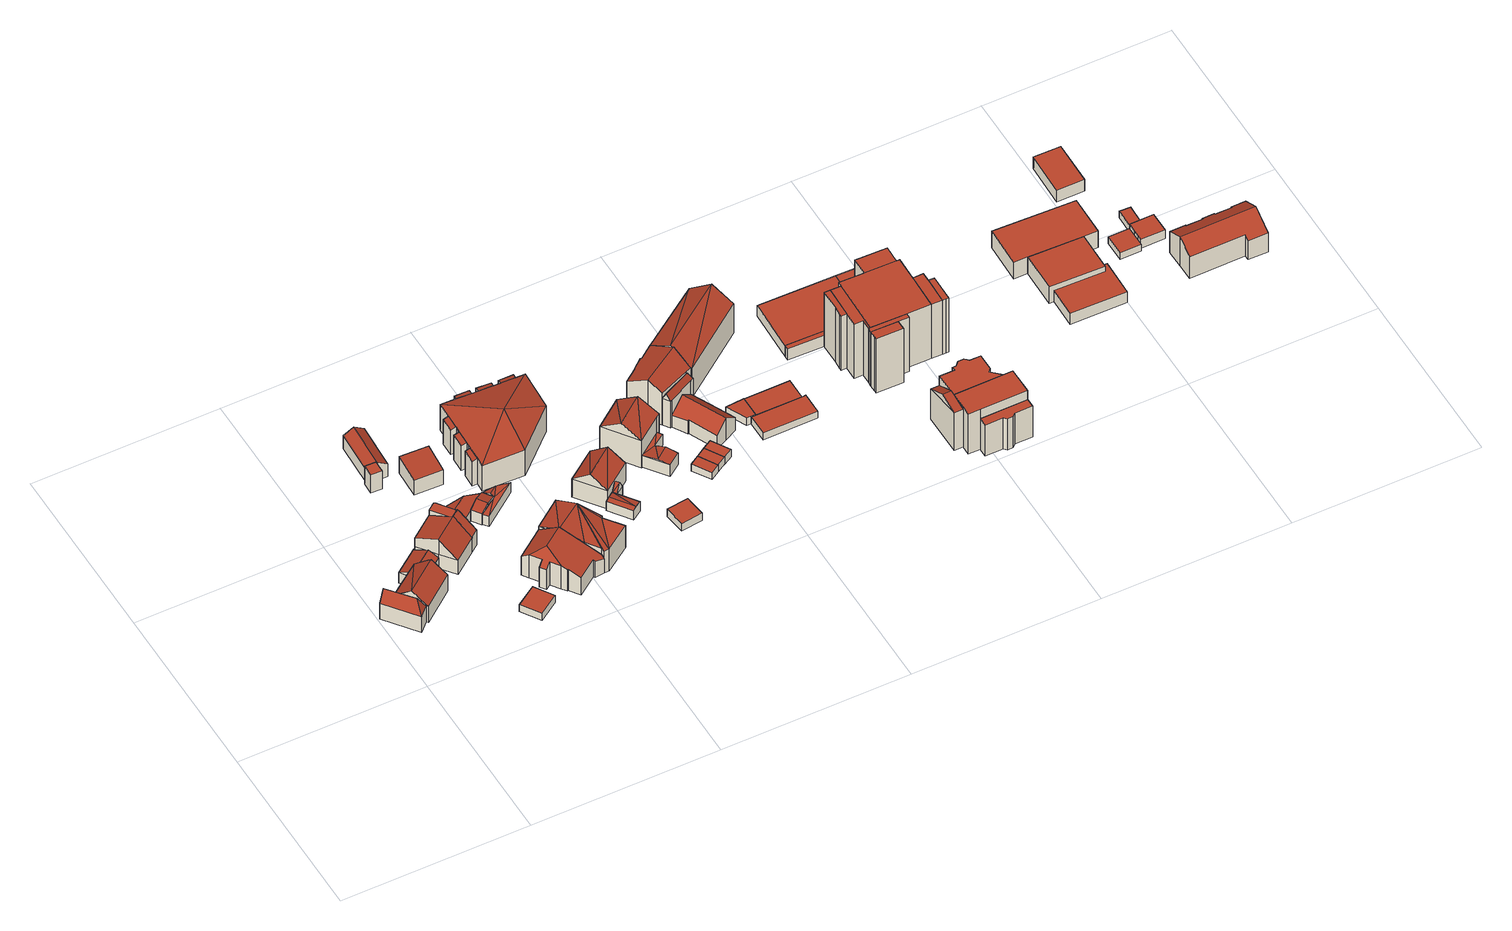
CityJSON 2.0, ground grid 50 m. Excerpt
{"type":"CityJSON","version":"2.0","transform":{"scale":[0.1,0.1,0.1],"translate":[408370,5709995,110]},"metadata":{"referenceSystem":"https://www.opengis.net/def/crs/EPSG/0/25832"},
"CityObjects":{
"building1":{"type":"Building","attributes":{"Gemeindeschluessel":"05978036","Geometrietyp2DReferenz":"3000","function":"31001_2000","roofType":"5000","measuredHeight":8.96},"geometry":[{"type":"MultiSurface","lod":"2","boundaries":[[[0,1,2,3]],[[1,4,5,2]],[[4,6,7,5]],[[6,8,9,7]],[[8,10,11,9]],[[10,12,13,11]],[[12,0,3,13]],[[10,8,14]],[[8,6,4,1,0,14]],[[0,12,10,14]],[[3,2,5,7,9,11,13]]],"semantics":{"surfaces":[{"type":"WallSurface"},{"type":"RoofSurface"},{"type":"GroundSurface"}],"values":[0,0,0,0,0,0,0,1,1,1,2]}}]},
"building2":{"type":"Building","attributes":{"Gemeindeschluessel":"05978036","Geometrietyp2DReferenz":"3000","function":"31001_1000","roofType":"5000","measuredHeight":8.87},"geometry":[{"type":"MultiSurface","lod":"2","boundaries":[[[15,16,17,18]],[[16,19,20,17]],[[19,21,22,20]],[[21,23,24,22]],[[23,25,9,24]],[[25,26,7,9]],[[26,27,5,7]],[[27,15,18,5]],[[21,28,29,30,23]],[[29,28,31,16]],[[29,16,15,27]],[[27,26,29]],[[19,31,28,21]],[[16,31,19]],[[25,30,29,26]],[[23,30,25]],[[18,17,20,22,24,9,7,5]]],"semantics":{"surfaces":[{"type":"WallSurface"},{"type":"RoofSurface"},{"type":"GroundSurface"}],"values":[0,0,0,0,0,0,0,0,1,1,1,1,0,0,0,0,2]}}]},
"building3":{"type":"Building","attributes":{"Gemeindeschluessel":"05978036","Geometrietyp2DReferenz":"3000","function":"31001_1000"},"children":["building3-1","building3-2","building3-3","building3-4"]},
"building3-1":{"type":"BuildingPart","attributes":{"roofType":"9999","measuredHeight":9.37},"parents":["building3"],"geometry":[{"type":"MultiSurface","lod":"2","boundaries":[[[32,33,34,35,36,37,38]],[[38,37,39,40]],[[37,36,41,39]],[[42,33,32]],[[32,38,40,43,44,42]],[[45,46,35,34,47]],[[46,41,36,35]],[[43,45,47,44]],[[44,47,34,33,42]],[[40,39,41,46,45,43]]],"semantics":{"surfaces":[{"type":"RoofSurface"},{"type":"WallSurface"},{"type":"GroundSurface"}],"values":[0,1,1,1,1,1,1,1,1,2]}}]},
"building3-2":{"type":"BuildingPart","attributes":{"roofType":"5000","measuredHeight":5.14},"parents":["building3"],"geometry":[{"type":"MultiSurface","lod":"2","boundaries":[[[48,49,50,51]],[[52,53,54,55]],[[53,56,57,54]],[[56,58,59,57]],[[58,60,61,59]],[[60,48,51,61]],[[62,63,48,60,64,65,66,67,68]],[[69,70,67,66,71]],[[52,69,71,53]],[[53,71,66,65,56]],[[56,65,64,58]],[[58,64,60]],[[49,63,62,72]],[[48,63,49]],[[51,50,73,55,54,57,59,61]],[[73,50,49,72]],[[55,73,72,52]],[[67,70,68]],[[72,62,68,70,69,52]]],"semantics":{"surfaces":[{"type":"WallSurface"},{"type":"RoofSurface"},{"type":"GroundSurface"},{"type":"ClosureSurface"}],"values":[0,0,0,0,0,0,1,1,0,0,0,0,0,0,2,3,3,0,3]}}]},
"building3-3":{"type":"BuildingPart","attributes":{"roofType":"2100","measuredHeight":9.81},"parents":["building3"],"geometry":[{"type":"MultiSurface","lod":"2","boundaries":[[[74,75,76,41,36]],[[75,77,78,76]],[[77,79,80,81,78]],[[79,77,75,74,82,83,84,85]],[[45,46,41,76,78,81]],[[82,35,34,86,83]],[[35,46,45,47,34]],[[74,36,35,82]],[[46,35,36,41]],[[86,84,83]],[[85,80,79]],[[81,80,47,45]],[[47,80,85,84,86,34]]],"semantics":{"surfaces":[{"type":"WallSurface"},{"type":"RoofSurface"},{"type":"GroundSurface"},{"type":"ClosureSurface"}],"values":[0,0,0,1,2,0,3,0,3,0,0,3,3]}}]},
"building3-4":{"type":"BuildingPart","attributes":{"roofType":"3100","measuredHeight":9.76},"parents":["building3"],"geometry":[{"type":"MultiSurface","lod":"2","boundaries":[[[87,44,43,50,49]],[[80,88,89,81]],[[88,90,69,52,55,89]],[[91,92,93,94,84,86,33,42]],[[80,85,94,93,95,88]],[[90,95,93,92,96,68,70]],[[88,95,90]],[[87,91,42,44]],[[96,92,91,87]],[[50,43,45,81,89,55,73]],[[45,43,44,47]],[[81,45,47,80]],[[62,68,96]],[[70,69,90]],[[72,73,55,52]],[[72,52,69,70,68,62]],[[49,72,62,96,87]],[[49,50,73,72]],[[85,84,94]],[[33,86,34]],[[44,42,33,34,47]],[[47,34,86,84,85,80]]],"semantics":{"surfaces":[{"type":"WallSurface"},{"type":"RoofSurface"},{"type":"GroundSurface"},{"type":"ClosureSurface"}],"values":[0,0,0,1,1,0,0,0,0,2,3,3,0,0,3,3,0,3,0,0,3,3]}}]},
"building4":{"type":"Building","attributes":{"Gemeindeschluessel":"05978036","Geometrietyp2DReferenz":"3000","function":"31001_2460","roofType":"1000","measuredHeight":2.47},"geometry":[{"type":"MultiSurface","lod":"2","boundaries":[[[97,98,99,100]],[[98,101,102,99]],[[101,103,104,102]],[[103,97,100,104]],[[103,101,98,97]],[[100,99,102,104]]],"semantics":{"surfaces":[{"type":"WallSurface"},{"type":"RoofSurface"},{"type":"GroundSurface"}],"values":[0,0,0,0,1,2]}}]},
"building5":{"type":"Building","attributes":{"Gemeindeschluessel":"05978036","Geometrietyp2DReferenz":"3000","function":"31001_9998","roofType":"1000","measuredHeight":6},"geometry":[{"type":"MultiSurface","lod":"2","boundaries":[[[105,106,107,108]],[[106,109,110,107]],[[109,111,112,110]],[[111,113,114,112]],[[113,105,108,114]],[[113,111,109,106,105]],[[108,107,110,112,114]]],"semantics":{"surfaces":[{"type":"WallSurface"},{"type":"RoofSurface"},{"type":"GroundSurface"}],"values":[0,0,0,0,0,1,2]}}]},
"building6":{"type":"Building","attributes":{"Gemeindeschluessel":"05978036","Geometrietyp2DReferenz":"3000","function":"31001_2000","roofType":"3100","measuredHeight":6.05},"geometry":[{"type":"MultiSurface","lod":"2","boundaries":[[[115,116,117,118]],[[116,119,120,117]],[[119,121,122,120]],[[121,123,124,122]],[[123,125,126,124]],[[125,127,128,126]],[[127,115,118,128]],[[123,121,119,116,115]],[[115,127,125,123]],[[118,117,120,122,124,126,128]]],"semantics":{"surfaces":[{"type":"WallSurface"},{"type":"RoofSurface"},{"type":"GroundSurface"}],"values":[0,0,0,0,0,0,0,1,1,2]}}]},
"building7":{"type":"Building","attributes":{"Gemeindeschluessel":"05978036","Geometrietyp2DReferenz":"3000","function":"31001_2460"},"children":["building7-1","building7-2"]},
"building7-1":{"type":"BuildingPart","attributes":{"roofType":"3100","measuredHeight":4.56},"parents":["building7"],"geometry":[{"type":"MultiSurface","lod":"2","boundaries":[[[129,130,131]],[[132,133,134,135,136]],[[133,137,138,134]],[[137,139,140,138]],[[139,141,142,140]],[[141,129,131,142]],[[139,137,133,132,143]],[[143,129,141,139]],[[131,144,135,134,138,140,142]],[[145,130,129,143]],[[144,131,130,145]],[[132,136,145,143]],[[136,135,144,145]]],"semantics":{"surfaces":[{"type":"WallSurface"},{"type":"RoofSurface"},{"type":"GroundSurface"},{"type":"ClosureSurface"}],"values":[0,0,0,0,0,0,1,1,2,0,3,0,3]}}]},
"building7-2":{"type":"BuildingPart","attributes":{"roofType":"3100","measuredHeight":4.78},"parents":["building7"],"geometry":[{"type":"MultiSurface","lod":"2","boundaries":[[[130,146,147,131]],[[146,148,149,147]],[[148,150,151,149]],[[150,152,153,151]],[[152,154,155,153]],[[154,136,135,155]],[[154,152,150,148]],[[148,146,130,145,136,154]],[[147,149,151,153,155,135,144,131]],[[130,131,144,145]],[[145,144,135,136]]],"semantics":{"surfaces":[{"type":"WallSurface"},{"type":"RoofSurface"},{"type":"GroundSurface"},{"type":"ClosureSurface"}],"values":[0,0,0,0,0,0,1,1,2,3,3]}}]},
"building8":{"type":"Building","attributes":{"Gemeindeschluessel":"05978036","Geometrietyp2DReferenz":"3000","function":"31001_2460","roofType":"2100","measuredHeight":5.56},"geometry":[{"type":"MultiSurface","lod":"2","boundaries":[[[156,157,158,159]],[[157,160,161,158]],[[160,162,163,161]],[[162,156,159,163]],[[162,160,157,156]],[[159,158,161,163]]],"semantics":{"surfaces":[{"type":"WallSurface"},{"type":"RoofSurface"},{"type":"GroundSurface"}],"values":[0,0,0,0,1,2]}}]},
"building9":{"type":"Building","attributes":{"Gemeindeschluessel":"05978036","Geometrietyp2DReferenz":"3000","function":"31001_1000","roofType":"9999","measuredHeight":9.69},"geometry":[{"type":"MultiSurface","lod":"2","boundaries":[[[164,165,166,167]],[[165,168,169,166]],[[168,170,171,169]],[[170,172,173,171]],[[172,174,175,173]],[[174,176,177,175]],[[176,178,179,177]],[[178,180,181,179]],[[180,182,183,181]],[[182,184,185,183]],[[184,186,187,185]],[[186,188,189,187]],[[188,190,191,189]],[[190,192,193,191]],[[192,194,195,193]],[[194,196,197,195]],[[196,164,167,197]],[[192,190,188,186,184,182,198]],[[182,180,178,176,174,172,170,168,165,164,198]],[[164,196,194,192,198]],[[167,166,169,171,173,175,177,179,181,183,185,187,189,191,193,195,197]]],"semantics":{"surfaces":[{"type":"WallSurface"},{"type":"RoofSurface"},{"type":"GroundSurface"}],"values":[0,0,0,0,0,0,0,0,0,0,0,0,0,0,0,0,0,1,1,1,2]}}]},
"building10":{"type":"Building","attributes":{"Gemeindeschluessel":"05978036","Geometrietyp2DReferenz":"3000","function":"31001_9998","roofType":"5000","measuredHeight":4.05},"geometry":[{"type":"MultiSurface","lod":"2","boundaries":[[[199,200,201,202]],[[200,203,204,201]],[[203,205,206,204]],[[205,207,208,206]],[[207,199,202,208]],[[209,210,200]],[[200,205,209]],[[200,207,205]],[[207,200,199]],[[209,203,210]],[[205,203,209]],[[203,200,210]],[[202,201,204,206,208]]],"semantics":{"surfaces":[{"type":"WallSurface"},{"type":"RoofSurface"},{"type":"GroundSurface"}],"values":[0,0,0,0,0,1,1,1,1,1,0,0,2]}}]},
"building11":{"type":"Building","attributes":{"Gemeindeschluessel":"05978036","Geometrietyp2DReferenz":"3000","function":"31001_1000","roofType":"5000","measuredHeight":8.95},"geometry":[{"type":"MultiSurface","lod":"2","boundaries":[[[211,212,213,197]],[[212,214,215,213]],[[214,216,217,215]],[[216,218,219,217]],[[218,220,221,219]],[[220,222,171,221]],[[222,223,169,171]],[[223,224,166,169]],[[224,211,197,166]],[[225,216,214]],[[225,220,216]],[[225,222,220]],[[225,223,222]],[[225,224,223]],[[224,225,226]],[[218,216,220]],[[212,226,225]],[[226,212,211]],[[214,212,225]],[[211,224,226]],[[197,213,215,217,219,221,171,169,166]]],"semantics":{"surfaces":[{"type":"WallSurface"},{"type":"RoofSurface"},{"type":"GroundSurface"}],"values":[0,0,0,0,0,0,0,0,0,1,1,1,1,1,1,1,1,1,0,0,2]}}]},
"building12":{"type":"Building","attributes":{"Gemeindeschluessel":"05978036","Geometrietyp2DReferenz":"3000","function":"31001_1000"},"children":["building12-1","building12-2","building12-3","building12-4","building12-5","building12-6","building12-7"]},
"building12-1":{"type":"BuildingPart","attributes":{"roofType":"2100","measuredHeight":8.63},"parents":["building12"],"geometry":[{"type":"MultiSurface","lod":"2","boundaries":[[[227,228,229,230]],[[228,231,232,229]],[[231,233,234,232]],[[233,235,236,234]],[[235,233,231,228,227,237,227]],[[238,230,229,232,234,236,230]],[[237,227,230,238]],[[227,230,236,235]]],"semantics":{"surfaces":[{"type":"WallSurface"},{"type":"RoofSurface"},{"type":"GroundSurface"},{"type":"ClosureSurface"}],"values":[0,0,0,0,1,2,3,3]}}]},
"building12-2":{"type":"BuildingPart","attributes":{"roofType":"2100","measuredHeight":8.63},"parents":["building12"],"geometry":[{"type":"MultiSurface","lod":"2","boundaries":[[[239,240,241,242]],[[240,243,244,241]],[[243,237,238,244]],[[243,240,239,227,237]],[[238,230,242,241,244]],[[227,230,238,237]],[[227,239,242,230]]],"semantics":{"surfaces":[{"type":"WallSurface"},{"type":"RoofSurface"},{"type":"GroundSurface"},{"type":"ClosureSurface"}],"values":[0,0,0,1,2,3,3]}}]},
"building12-3":{"type":"BuildingPart","attributes":{"roofType":"2100","measuredHeight":8.63},"parents":["building12"],"geometry":[{"type":"MultiSurface","lod":"2","boundaries":[[[245,246,247,248]],[[246,249,250,247]],[[249,251,252,250]],[[251,249,246,245]],[[248,247,250,252]],[[251,245,248,252]]],"semantics":{"surfaces":[{"type":"WallSurface"},{"type":"RoofSurface"},{"type":"GroundSurface"},{"type":"ClosureSurface"}],"values":[0,0,0,1,2,3]}}]},
"building12-4":{"type":"BuildingPart","attributes":{"roofType":"2100","measuredHeight":8.63},"parents":["building12"],"geometry":[{"type":"MultiSurface","lod":"2","boundaries":[[[253,254,255,256]],[[257,258,259,260]],[[258,253,256,259]],[[258,257,254,253]],[[256,255,260,259]],[[254,257,260,255]]],"semantics":{"surfaces":[{"type":"WallSurface"},{"type":"RoofSurface"},{"type":"GroundSurface"},{"type":"ClosureSurface"}],"values":[0,0,0,1,2,3]}}]},
"building12-5":{"type":"BuildingPart","attributes":{"roofType":"3500","measuredHeight":12.29},"parents":["building12"],"geometry":[{"type":"MultiSurface","lod":"2","boundaries":[[[251,257,260,252]],[[254,261,262,255]],[[261,263,264,262]],[[263,265,266,264]],[[267,268,269,270]],[[268,271,272,269]],[[271,273,274,272]],[[273,275,276,274]],[[275,277,278,276]],[[235,279,280,236]],[[279,245,248,280]],[[271,268,281]],[[273,271,281]],[[275,273,281]],[[279,235,227,239,277,275,281]],[[268,267,265,263,261,254,257,251,245,279,281]],[[252,260,255,262,264,266,270,269,272,274,276,278,242,230,236,280,248]],[[257,254,255,260]],[[265,267,270,266]],[[277,239,242,278]],[[239,227,230,242]],[[227,235,236,230]],[[245,251,252,248]]],"semantics":{"surfaces":[{"type":"WallSurface"},{"type":"RoofSurface"},{"type":"GroundSurface"},{"type":"ClosureSurface"}],"values":[0,0,0,0,0,0,0,0,0,0,0,1,1,1,1,1,2,3,3,3,3,3,3]}}]},
"building12-6":{"type":"BuildingPart","attributes":{"roofType":"2100","measuredHeight":8.63},"parents":["building12"],"geometry":[{"type":"MultiSurface","lod":"2","boundaries":[[[265,282,283,266]],[[282,284,285,283]],[[284,267,270,285]],[[267,284,282,265]],[[266,283,285,270]],[[267,265,266,270]]],"semantics":{"surfaces":[{"type":"WallSurface"},{"type":"RoofSurface"},{"type":"GroundSurface"},{"type":"ClosureSurface"}],"values":[0,0,0,1,2,3]}}]},
"building12-7":{"type":"BuildingPart","attributes":{"roofType":"2100","measuredHeight":8.63},"parents":["building12"],"geometry":[{"type":"MultiSurface","lod":"2","boundaries":[[[277,286,287,278]],[[286,288,289,287]],[[288,239,242,289]],[[239,288,286,277]],[[278,287,289,242]],[[239,277,278,242]]],"semantics":{"surfaces":[{"type":"WallSurface"},{"type":"RoofSurface"},{"type":"GroundSurface"},{"type":"ClosureSurface"}],"values":[0,0,0,1,2,3]}}]},
"building13":{"type":"Building","attributes":{"Gemeindeschluessel":"05978036","Geometrietyp2DReferenz":"3000","function":"31001_1310","roofType":"5000","measuredHeight":3.37},"geometry":[{"type":"MultiSurface","lod":"2","boundaries":[[[290,291,292,293]],[[291,294,295,292]],[[294,296,297,295]],[[296,290,293,297]],[[294,298,299,296]],[[290,298,291]],[[298,290,299]],[[294,291,298]],[[290,296,299]],[[293,292,295,297]]],"semantics":{"surfaces":[{"type":"WallSurface"},{"type":"RoofSurface"},{"type":"GroundSurface"}],"values":[0,0,0,0,1,1,1,0,0,2]}}]},
"building14":{"type":"Building","attributes":{"Gemeindeschluessel":"05978036","Geometrietyp2DReferenz":"3000","function":"31001_1000"},"children":["building14-1","building14-2"]},
"building14-1":{"type":"BuildingPart","attributes":{"roofType":"3100","measuredHeight":5.92},"parents":["building14"],"geometry":[{"type":"MultiSurface","lod":"2","boundaries":[[[300,301,302,303]],[[301,304,305,302]],[[304,306,307,305]],[[308,306,309]],[[309,306,304]],[[301,300,308]],[[308,309,301]],[[301,309,304]],[[307,303,302,305]],[[303,307,306,300]],[[300,306,308]]],"semantics":{"surfaces":[{"type":"WallSurface"},{"type":"RoofSurface"},{"type":"GroundSurface"},{"type":"ClosureSurface"}],"values":[0,0,0,1,1,1,1,0,2,3,3]}}]},
"building14-2":{"type":"BuildingPart","attributes":{"roofType":"3100","measuredHeight":9.63},"parents":["building14"],"geometry":[{"type":"MultiSurface","lod":"2","boundaries":[[[310,311,312,313]],[[311,314,315,312]],[[316,310,313,317]],[[314,311,318]],[[310,316,319]],[[311,319,318]],[[319,311,310]],[[318,316,314]],[[316,318,319]],[[313,312,315,303,307,317]],[[317,307,306,308,300,303,315,314,316]],[[307,303,300,306]],[[306,300,308]]],"semantics":{"surfaces":[{"type":"WallSurface"},{"type":"RoofSurface"},{"type":"GroundSurface"},{"type":"ClosureSurface"}],"values":[0,0,0,0,0,1,1,1,1,2,0,3,3]}}]},
"building15":{"type":"Building","attributes":{"Gemeindeschluessel":"05978036","Geometrietyp2DReferenz":"3000","function":"31001_2460","roofType":"1000","measuredHeight":2.43},"geometry":[{"type":"MultiSurface","lod":"2","boundaries":[[[320,321,322,323]],[[321,324,325,322]],[[324,326,327,325]],[[326,320,323,327]],[[326,324,321,320]],[[323,322,325,327]]],"semantics":{"surfaces":[{"type":"WallSurface"},{"type":"RoofSurface"},{"type":"GroundSurface"}],"values":[0,0,0,0,1,2]}}]},
"building16":{"type":"Building","attributes":{"Gemeindeschluessel":"05978036","Geometrietyp2DReferenz":"3000","function":"31001_1000","roofType":"3100","measuredHeight":12.65},"geometry":[{"type":"MultiSurface","lod":"2","boundaries":[[[328,329,330,331]],[[329,332,333,330]],[[332,334,335,333]],[[334,336,337,335]],[[336,328,331,337]],[[328,338,339]],[[338,328,336]],[[339,334,332,329]],[[334,339,338]],[[334,338,336]],[[328,339,329]],[[331,330,333,335,337]]],"semantics":{"surfaces":[{"type":"WallSurface"},{"type":"RoofSurface"},{"type":"GroundSurface"}],"values":[0,0,0,0,0,1,1,1,1,0,0,2]}}]},
"building17":{"type":"Building","attributes":{"Gemeindeschluessel":"05978036","Geometrietyp2DReferenz":"3000","function":"31001_2460","roofType":"5000","measuredHeight":4.48},"geometry":[{"type":"MultiSurface","lod":"2","boundaries":[[[340,341,342,343]],[[341,344,345,342]],[[344,346,347,345]],[[346,348,349,347]],[[348,350,351,349]],[[350,340,343,351]],[[350,348,352,353]],[[341,346,344]],[[346,340,353]],[[340,346,341]],[[352,346,353]],[[348,346,352]],[[340,350,353]],[[343,342,345,347,349,351]]],"semantics":{"surfaces":[{"type":"WallSurface"},{"type":"RoofSurface"},{"type":"GroundSurface"}],"values":[0,0,0,0,0,0,1,1,1,1,1,0,0,2]}}]},
"building18":{"type":"Building","attributes":{"Gemeindeschluessel":"05978036","Geometrietyp2DReferenz":"3000","function":"31001_2460","roofType":"1000","measuredHeight":2.29},"geometry":[{"type":"MultiSurface","lod":"2","boundaries":[[[354,355,356,357]],[[355,358,359,356]],[[358,360,361,359]],[[360,354,357,361]],[[360,358,355,354]],[[357,356,359,361]]],"semantics":{"surfaces":[{"type":"WallSurface"},{"type":"RoofSurface"},{"type":"GroundSurface"}],"values":[0,0,0,0,1,2]}}]},
"building19":{"type":"Building","attributes":{"Gemeindeschluessel":"05978036","Geometrietyp2DReferenz":"3000","function":"31001_2460","roofType":"1000","measuredHeight":2.31},"geometry":[{"type":"MultiSurface","lod":"2","boundaries":[[[354,362,363,357]],[[362,364,365,363]],[[364,355,356,365]],[[355,354,357,356]],[[355,364,362,354]],[[357,363,365,356]]],"semantics":{"surfaces":[{"type":"WallSurface"},{"type":"RoofSurface"},{"type":"GroundSurface"}],"values":[0,0,0,0,1,2]}}]},
"building20":{"type":"Building","attributes":{"Gemeindeschluessel":"05978036","Geometrietyp2DReferenz":"3000","function":"31001_2460","roofType":"1000","measuredHeight":2.48},"geometry":[{"type":"MultiSurface","lod":"2","boundaries":[[[362,366,367,368]],[[366,369,370,367]],[[369,364,371,370]],[[364,362,368,371]],[[364,369,366,362]],[[368,367,370,371]]],"semantics":{"surfaces":[{"type":"WallSurface"},{"type":"RoofSurface"},{"type":"GroundSurface"}],"values":[0,0,0,0,1,2]}}]},
"building21":{"type":"Building","attributes":{"Gemeindeschluessel":"05978036","Geometrietyp2DReferenz":"3000","function":"31001_1000"},"children":["building21-1","building21-2","building21-3"]},
"building21-1":{"type":"BuildingPart","attributes":{"roofType":"5000","measuredHeight":11.26},"parents":["building21"],"geometry":[{"type":"MultiSurface","lod":"2","boundaries":[[[372,373,374,375]],[[373,376,374]],[[377,378,379,380,381]],[[378,382,383,379]],[[384,372,375,385]],[[386,378,377,373,372,387]],[[387,372,384]],[[384,382,386,387]],[[378,386,382]],[[375,374,388,380,379,383,385]],[[381,389,376,373,377]],[[381,380,388,389]],[[389,388,374,376]],[[385,383,382,384]]],"semantics":{"surfaces":[{"type":"WallSurface"},{"type":"RoofSurface"},{"type":"GroundSurface"},{"type":"ClosureSurface"}],"values":[0,0,0,0,0,1,1,1,0,2,0,3,3,3]}}]},
"building21-2":{"type":"BuildingPart","attributes":{"roofType":"3100","measuredHeight":7.45},"parents":["building21"],"geometry":[{"type":"MultiSurface","lod":"2","boundaries":[[[390,381,380,391]],[[376,392,393,374]],[[392,394,395,393]],[[394,396,397,395]],[[396,398,399,397]],[[398,390,391,399]],[[394,392,376,389]],[[389,381,390,398,396,394]],[[391,380,388,374,393,395,397,399]],[[388,380,381,389]],[[376,374,388,389]]],"semantics":{"surfaces":[{"type":"WallSurface"},{"type":"RoofSurface"},{"type":"GroundSurface"},{"type":"ClosureSurface"}],"values":[0,0,0,0,0,0,1,1,2,3,3]}}]},
"building21-3":{"type":"BuildingPart","attributes":{"roofType":"3100","measuredHeight":13.68},"parents":["building21"],"geometry":[{"type":"MultiSurface","lod":"2","boundaries":[[[400,401,402,403]],[[401,404,405,402]],[[404,406,407,405]],[[406,408,409,407]],[[408,410,411,409]],[[410,412,384,385,411]],[[413,414,415,383,382]],[[414,416,417,415]],[[416,418,419,417]],[[418,400,403,419]],[[414,413,412,410,408]],[[408,406,404,401,400,418,416,414]],[[403,402,405,407,409,411,385,383,415,417,419]],[[382,384,412,413]],[[382,383,385,384]]],"semantics":{"surfaces":[{"type":"WallSurface"},{"type":"RoofSurface"},{"type":"GroundSurface"},{"type":"ClosureSurface"}],"values":[0,0,0,0,0,0,0,0,0,0,1,1,2,0,3]}}]},
"building22":{"type":"Building","attributes":{"Gemeindeschluessel":"05978036","Geometrietyp2DReferenz":"3000","function":"31001_2460","roofType":"1000","measuredHeight":2.51},"geometry":[{"type":"MultiSurface","lod":"2","boundaries":[[[420,421,422,423]],[[421,424,425,422]],[[424,426,427,425]],[[426,420,423,427]],[[426,424,421,420]],[[423,422,425,427]]],"semantics":{"surfaces":[{"type":"WallSurface"},{"type":"RoofSurface"},{"type":"GroundSurface"}],"values":[0,0,0,0,1,2]}}]},
"building23":{"type":"Building","attributes":{"Gemeindeschluessel":"05978036","Geometrietyp2DReferenz":"3000","function":"31001_2460","roofType":"1000","measuredHeight":2.32},"geometry":[{"type":"MultiSurface","lod":"2","boundaries":[[[428,429,430,431]],[[429,432,433,430]],[[432,434,435,433]],[[434,436,437,435]],[[436,428,431,437]],[[436,434,432,429,428]],[[431,430,433,435,437]]],"semantics":{"surfaces":[{"type":"WallSurface"},{"type":"RoofSurface"},{"type":"GroundSurface"}],"values":[0,0,0,0,0,1,2]}}]},
"building24":{"type":"Building","attributes":{"Gemeindeschluessel":"05978036","Geometrietyp2DReferenz":"3000","function":"31001_1000","roofType":"3100","measuredHeight":13.97},"geometry":[{"type":"MultiSurface","lod":"2","boundaries":[[[438,439,440,441]],[[439,442,443,440]],[[442,410,444,443]],[[410,445,446,444]],[[445,447,448,446]],[[447,438,441,448]],[[449,450,438]],[[438,447,451,449]],[[442,439,450]],[[450,449,452,442]],[[442,452,410]],[[410,452,449,451,445]],[[445,451,447]],[[438,450,439]],[[441,440,443,444,446,448]]],"semantics":{"surfaces":[{"type":"WallSurface"},{"type":"RoofSurface"},{"type":"GroundSurface"}],"values":[0,0,0,0,0,0,1,1,1,1,0,0,0,0,2]}}]},
"building25":{"type":"Building","attributes":{"Gemeindeschluessel":"05978036","Geometrietyp2DReferenz":"3000","function":"31001_2460","roofType":"1000","measuredHeight":2.5},"geometry":[{"type":"MultiSurface","lod":"2","boundaries":[[[453,454,427,423]],[[454,455,456,427]],[[455,457,458,456]],[[457,453,423,458]],[[457,455,454,453]],[[423,427,456,458]]],"semantics":{"surfaces":[{"type":"WallSurface"},{"type":"RoofSurface"},{"type":"GroundSurface"}],"values":[0,0,0,0,1,2]}}]},
"building26":{"type":"Building","attributes":{"Gemeindeschluessel":"05978036","Geometrietyp2DReferenz":"3000","function":"31001_1100"},"children":["building26-1","building26-2","building26-3","building26-4"]},
"building26-1":{"type":"BuildingPart","attributes":{"roofType":"3100","measuredHeight":13.64},"parents":["building26"],"geometry":[{"type":"MultiSurface","lod":"2","boundaries":[[[459,460,461,462]],[[460,463,464,461]],[[463,465,466,464]],[[463,460,467]],[[460,459,468,469,467]],[[465,463,467,469,470]],[[462,461,464,466,471]],[[471,466,465,472]],[[462,471,472,459]],[[469,468,473,474,470]],[[470,474,472,465]],[[472,474,473,468,459]]],"semantics":{"surfaces":[{"type":"WallSurface"},{"type":"RoofSurface"},{"type":"GroundSurface"},{"type":"ClosureSurface"}],"values":[0,0,0,0,1,1,2,3,3,0,3,3]}}]},
"building26-2":{"type":"BuildingPart","attributes":{"roofType":"1000","measuredHeight":13.31},"parents":["building26"],"geometry":[{"type":"MultiSurface","lod":"2","boundaries":[[[475,476,477,466,465]],[[476,478,479,477]],[[478,480,481,479]],[[480,482,483,481]],[[482,484,485,483]],[[484,486,487,485]],[[486,488,489,487]],[[488,490,491,489]],[[490,492,493,491]],[[492,494,495,493]],[[494,492,490,488,486,484,482,480,478,476,475,470,474]],[[471,466,477,479,481,483,485,487,489,491,493,495]],[[465,470,475]],[[466,471,472,465]],[[465,472,474,470]],[[471,495,494,474,472]]],"semantics":{"surfaces":[{"type":"WallSurface"},{"type":"RoofSurface"},{"type":"GroundSurface"},{"type":"ClosureSurface"}],"values":[0,0,0,0,0,0,0,0,0,0,1,2,0,3,3,3]}}]},
"building26-3":{"type":"BuildingPart","attributes":{"roofType":"1000","measuredHeight":13.35},"parents":["building26"],"geometry":[{"type":"MultiSurface","lod":"2","boundaries":[[[496,497,498,499,500]],[[501,502,503,504,505]],[[502,506,459,462,503]],[[507,496,500,495,494]],[[507,473,468,506,502,501,497,496]],[[500,499,504,503,462,471,495]],[[505,498,497,501]],[[505,504,499,498]],[[468,459,506]],[[462,459,472,471]],[[474,472,459,468,473]],[[494,474,473,507]],[[494,495,471,472,474]]],"semantics":{"surfaces":[{"type":"WallSurface"},{"type":"RoofSurface"},{"type":"GroundSurface"},{"type":"ClosureSurface"}],"values":[0,0,0,0,1,2,0,3,0,3,3,0,3]}}]},
"building26-4":{"type":"BuildingPart","attributes":{"roofType":"1000","measuredHeight":10.43},"parents":["building26"],"geometry":[{"type":"MultiSurface","lod":"2","boundaries":[[[508,509,510,511]],[[509,512,513,510]],[[512,514,515,513]],[[514,516,517,515]],[[516,518,519,517]],[[518,505,504,519]],[[498,508,511,499]],[[498,505,518,516,514,512,509,508]],[[511,510,513,515,517,519,504,499]],[[499,504,505,498]]],"semantics":{"surfaces":[{"type":"WallSurface"},{"type":"RoofSurface"},{"type":"GroundSurface"},{"type":"ClosureSurface"}],"values":[0,0,0,0,0,0,0,1,2,3]}}]},
"building27":{"type":"Building","attributes":{"Gemeindeschluessel":"05978036","Geometrietyp2DReferenz":"3000","function":"31001_2000"},"children":["building27-1","building27-2","building27-3"]},
"building27-1":{"type":"BuildingPart","attributes":{"roofType":"1000","measuredHeight":3.55},"parents":["building27"],"geometry":[{"type":"MultiSurface","lod":"2","boundaries":[[[520,521,522,523]],[[521,524,525,522]],[[524,526,527,525]],[[526,524,521,520]],[[523,522,525,527]],[[523,527,526,520]]],"semantics":{"surfaces":[{"type":"WallSurface"},{"type":"RoofSurface"},{"type":"GroundSurface"},{"type":"ClosureSurface"}],"values":[0,0,0,1,2,3]}}]},
"building27-2":{"type":"BuildingPart","attributes":{"roofType":"1000","measuredHeight":3.66},"parents":["building27"],"geometry":[{"type":"MultiSurface","lod":"2","boundaries":[[[528,529,530,531,532]],[[533,534,535,536,537]],[[534,538,539,535]],[[538,528,532,539]],[[538,534,533,529,528]],[[532,531,536,535,539]],[[537,530,529,533]],[[537,536,531,530]]],"semantics":{"surfaces":[{"type":"WallSurface"},{"type":"RoofSurface"},{"type":"GroundSurface"},{"type":"ClosureSurface"}],"values":[0,0,0,0,1,2,0,3]}}]},
"building27-3":{"type":"BuildingPart","attributes":{"roofType":"1000","measuredHeight":3.59},"parents":["building27"],"geometry":[{"type":"MultiSurface","lod":"2","boundaries":[[[530,540,541,531]],[[540,520,523,541]],[[542,543,527,526]],[[542,537,536,543]],[[537,542,526,520,540,530]],[[531,541,523,527,543,536]],[[526,527,523,520]],[[531,536,537,530]]],"semantics":{"surfaces":[{"type":"WallSurface"},{"type":"RoofSurface"},{"type":"GroundSurface"},{"type":"ClosureSurface"}],"values":[0,0,0,0,1,2,3,3]}}]},
"building28":{"type":"Building","attributes":{"Gemeindeschluessel":"05978036","Geometrietyp2DReferenz":"3000","function":"31001_1100"},"children":["building28-1","building28-2","building28-3","building28-4","building28-5","building28-6","building28-7","building28-8"]},
"building28-1":{"type":"BuildingPart","attributes":{"roofType":"1000","measuredHeight":18.27},"parents":["building28"],"geometry":[{"type":"MultiSurface","lod":"2","boundaries":[[[544,545,546,547]],[[545,548,549,546]],[[548,550,551,549]],[[552,544,547,553]],[[552,550,548,545,544]],[[547,546,549,551,553]],[[553,551,550,552]]],"semantics":{"surfaces":[{"type":"WallSurface"},{"type":"RoofSurface"},{"type":"GroundSurface"},{"type":"ClosureSurface"}],"values":[0,0,0,0,1,2,3]}}]},
"building28-2":{"type":"BuildingPart","attributes":{"roofType":"1000","measuredHeight":18.28},"parents":["building28"],"geometry":[{"type":"MultiSurface","lod":"2","boundaries":[[[554,555,556,557]],[[554,552,553,555]],[[558,559,551,550]],[[558,550,552,554,557]],[[556,555,553,551,559,560]],[[550,551,553,552]],[[561,558,557]],[[557,556,560,561]],[[561,560,559,558]]],"semantics":{"surfaces":[{"type":"WallSurface"},{"type":"RoofSurface"},{"type":"GroundSurface"},{"type":"ClosureSurface"}],"values":[0,0,0,1,2,3,0,3,3]}}]},
"building28-3":{"type":"BuildingPart","attributes":{"roofType":"1000","measuredHeight":18.28},"parents":["building28"],"geometry":[{"type":"MultiSurface","lod":"2","boundaries":[[[562,563,564,539]],[[565,566,567,568]],[[565,569,570,566]],[[569,571,572,570]],[[571,562,539,572]],[[571,569,565,568,563,562]],[[539,564,567,566,570,572]],[[568,567,564,563]]],"semantics":{"surfaces":[{"type":"WallSurface"},{"type":"RoofSurface"},{"type":"GroundSurface"},{"type":"ClosureSurface"}],"values":[0,0,0,0,0,1,2,3]}}]},
"building28-4":{"type":"BuildingPart","attributes":{"roofType":"1000","measuredHeight":18.26},"parents":["building28"],"geometry":[{"type":"MultiSurface","lod":"2","boundaries":[[[573,574,575,576]],[[574,577,578,575]],[[579,557,556,580]],[[581,536,535,582]],[[581,583,543,536]],[[583,581,582,561,557,579,577,574,573]],[[576,575,578,580,556,560,535,536,543]],[[579,580,578,577]],[[560,556,557,561]],[[582,535,560,561]],[[573,576,543,583]]],"semantics":{"surfaces":[{"type":"WallSurface"},{"type":"RoofSurface"},{"type":"GroundSurface"},{"type":"ClosureSurface"}],"values":[0,0,0,0,0,1,2,3,3,3,3]}}]},
"building28-5":{"type":"BuildingPart","attributes":{"roofType":"1000","measuredHeight":18.25},"parents":["building28"],"geometry":[{"type":"MultiSurface","lod":"2","boundaries":[[[577,584,585,578]],[[584,586,587,585]],[[588,579,580,589]],[[579,588,586,584,577]],[[578,585,587,589,580]],[[589,587,586,588]],[[578,580,579,577]]],"semantics":{"surfaces":[{"type":"WallSurface"},{"type":"RoofSurface"},{"type":"GroundSurface"},{"type":"ClosureSurface"}],"values":[0,0,0,1,2,3,3]}}]},
"building28-6":{"type":"BuildingPart","attributes":{"roofType":"1000","measuredHeight":18.26},"parents":["building28"],"geometry":[{"type":"MultiSurface","lod":"2","boundaries":[[[558,590,591,559]],[[590,592,593,591]],[[592,568,567,593]],[[563,582,535,564]],[[582,563,568,592,590,558,561]],[[560,559,591,593,567,564,535]],[[560,561,558,559]],[[564,567,568,563]],[[560,535,582,561]]],"semantics":{"surfaces":[{"type":"WallSurface"},{"type":"RoofSurface"},{"type":"GroundSurface"},{"type":"ClosureSurface"}],"values":[0,0,0,0,1,2,3,3,3]}}]},
"building28-7":{"type":"BuildingPart","attributes":{"roofType":"1000","measuredHeight":18.29},"parents":["building28"],"geometry":[{"type":"MultiSurface","lod":"2","boundaries":[[[594,595,587,586]],[[594,596,597,595]],[[596,598,599,597]],[[598,588,589,599]],[[588,598,596,594,586]],[[587,595,597,599,589]],[[586,587,589,588]]],"semantics":{"surfaces":[{"type":"WallSurface"},{"type":"RoofSurface"},{"type":"GroundSurface"},{"type":"ClosureSurface"}],"values":[0,0,0,0,1,2,3]}}]},
"building28-8":{"type":"BuildingPart","attributes":{"roofType":"1000","measuredHeight":18.27},"parents":["building28"],"geometry":[{"type":"MultiSurface","lod":"2","boundaries":[[[600,527,543,583]],[[600,601,525,527]],[[601,573,576,525]],[[573,601,600,583]],[[543,527,525,576]],[[573,583,543,576]]],"semantics":{"surfaces":[{"type":"WallSurface"},{"type":"RoofSurface"},{"type":"GroundSurface"},{"type":"ClosureSurface"}],"values":[0,0,0,1,2,3]}}]},
"building29":{"type":"Building","attributes":{"Gemeindeschluessel":"05978036","Geometrietyp2DReferenz":"3000","function":"31001_2000","roofType":"1000","measuredHeight":3.72},"geometry":[{"type":"MultiSurface","lod":"2","boundaries":[[[602,603,604,605]],[[603,606,607,604]],[[606,608,609,607]],[[608,602,605,609]],[[608,606,603,602]],[[605,604,607,609]]],"semantics":{"surfaces":[{"type":"WallSurface"},{"type":"RoofSurface"},{"type":"GroundSurface"}],"values":[0,0,0,0,1,2]}}]},
"building30":{"type":"Building","attributes":{"Gemeindeschluessel":"05978036","Geometrietyp2DReferenz":"3000","function":"51009_1610","roofType":"1000","measuredHeight":5.54},"geometry":[{"type":"MultiSurface","lod":"2","boundaries":[[[610,611,612,613]],[[611,614,615,612]],[[614,616,617,615]],[[616,610,613,617]],[[616,614,611,610]],[[613,612,615,617]]],"semantics":{"surfaces":[{"type":"WallSurface"},{"type":"RoofSurface"},{"type":"GroundSurface"}],"values":[0,0,0,0,1,2]}}]},
"building31":{"type":"Building","attributes":{"Gemeindeschluessel":"05978036","Geometrietyp2DReferenz":"3000","function":"51009_1610","roofType":"1000","measuredHeight":5.64},"geometry":[{"type":"MultiSurface","lod":"2","boundaries":[[[618,619,620,621]],[[619,622,623,620]],[[622,624,625,623]],[[624,611,626,625]],[[611,610,627,626]],[[610,618,621,627]],[[610,611,624,622,619,618]],[[621,620,623,625,626,627]]],"semantics":{"surfaces":[{"type":"WallSurface"},{"type":"RoofSurface"},{"type":"GroundSurface"}],"values":[0,0,0,0,0,0,1,2]}}]},
"building32":{"type":"Building","attributes":{"Gemeindeschluessel":"05978036","Geometrietyp2DReferenz":"3000","function":"31001_2460","roofType":"1000","measuredHeight":2.23},"geometry":[{"type":"MultiSurface","lod":"2","boundaries":[[[628,629,630,631]],[[629,632,633,630]],[[632,634,635,633]],[[634,628,631,635]],[[634,632,629,628]],[[631,630,633,635]]],"semantics":{"surfaces":[{"type":"WallSurface"},{"type":"RoofSurface"},{"type":"GroundSurface"}],"values":[0,0,0,0,1,2]}}]},
"building33":{"type":"Building","attributes":{"Gemeindeschluessel":"05978036","Geometrietyp2DReferenz":"3000","function":"31001_2000","roofType":"1000","measuredHeight":3.88},"geometry":[{"type":"MultiSurface","lod":"2","boundaries":[[[636,637,638,639]],[[637,640,641,638]],[[640,642,643,641]],[[642,636,639,643]],[[642,640,637,636]],[[639,638,641,643]]],"semantics":{"surfaces":[{"type":"WallSurface"},{"type":"RoofSurface"},{"type":"GroundSurface"}],"values":[0,0,0,0,1,2]}}]},
"building34":{"type":"Building","attributes":{"Gemeindeschluessel":"05978036","Geometrietyp2DReferenz":"3000","function":"31001_2460","roofType":"1000","measuredHeight":3.01},"geometry":[{"type":"MultiSurface","lod":"2","boundaries":[[[644,645,646,647]],[[645,648,649,646]],[[648,650,651,649]],[[650,652,653,651]],[[652,654,655,653]],[[654,644,647,655]],[[654,652,650,648,645,644]],[[647,646,649,651,653,655]]],"semantics":{"surfaces":[{"type":"WallSurface"},{"type":"RoofSurface"},{"type":"GroundSurface"}],"values":[0,0,0,0,0,0,1,2]}}]},
"building35":{"type":"Building","attributes":{"Gemeindeschluessel":"05978036","Geometrietyp2DReferenz":"3000","function":"31001_2460","roofType":"1000","measuredHeight":2.28},"geometry":[{"type":"MultiSurface","lod":"2","boundaries":[[[656,657,658,659]],[[657,660,661,658]],[[660,662,663,661]],[[662,656,659,663]],[[662,660,657,656]],[[659,658,661,663]]],"semantics":{"surfaces":[{"type":"WallSurface"},{"type":"RoofSurface"},{"type":"GroundSurface"}],"values":[0,0,0,0,1,2]}}]},
"building36":{"type":"Building","attributes":{"Gemeindeschluessel":"05978036","Geometrietyp2DReferenz":"3000","function":"31001_1000","roofType":"3100","measuredHeight":9.8},"geometry":[{"type":"MultiSurface","lod":"2","boundaries":[[[664,665,666,667]],[[665,668,669,666]],[[668,670,671,669]],[[670,672,673,671]],[[672,674,675,673]],[[674,676,677,675]],[[676,678,679,677]],[[678,680,681,679]],[[680,682,683,681]],[[682,684,685,683]],[[684,686,687,685]],[[686,688,689,687]],[[688,690,691,689]],[[690,692,693,691]],[[692,694,695,693]],[[694,664,667,695]],[[690,688,686,684,682,680]],[[680,678,676,674,672,670,668,665,664,694,692,690]],[[667,666,669,671,673,675,677,679,681,683,685,687,689,691,693,695]]],"semantics":{"surfaces":[{"type":"WallSurface"},{"type":"RoofSurface"},{"type":"GroundSurface"}],"values":[0,0,0,0,0,0,0,0,0,0,0,0,0,0,0,0,1,1,2]}}]}
},
"vertices":[
[14,239,103],[32,251,58],[32,251,16],[14,239,16],[42,236,61],[42,236,16],[39,233,69],[39,233,16],[90,170,69],[90,170,16],[65,146,69],[65,146,16],[0,230,69],[0,230,16],[67,172,106],
[111,287,71],[128,299,71],[128,299,16],[111,287,16],[150,271,71],[150,271,16],[180,232,71],[180,232,16],[94,166,71],[94,166,16],[90,170,71],[39,233,71],[42,236,71],[154,265,105],[67,199,105],[90,170,76],[150,271,100],
[224,403,108],[254,363,108],[260,355,108],[280,369,108],[280,370,108],[247,414,108],[244,417,108],[247,414,14],[244,417,14],[280,370,14],[224,403,90],[224,403,14],[224,403,62],[260,355,14],[280,369,14],[260,355,62],
[160,360,48],[162,356,48],[162,356,14],[160,360,14],[197,306,48],[150,271,48],[150,271,14],[197,306,14],[128,299,48],[128,299,14],[111,287,48],[111,287,14],[94,311,48],[94,311,14],[160,355,50],[162,356,50],[111,287,62],[128,299,62],[133,293,65],[181,328,65],[177,333,62],[197,306,50],[184,324,62],[150,271,50],[160,355,48],[160,355,14],
[280,370,112],[283,367,108],[283,367,14],[310,330,64],[310,330,14],[290,315,64],[290,315,62],[290,315,14],[280,369,112],[260,355,112],[260,354,111],[270,342,97],[260,355,111],
[162,356,62],[227,268,62],[227,268,14],[197,306,62],[162,356,90],[160,355,90],[197,306,112],[261,354,112],[197,306,111],[160,355,62],
[381,81,41],[327,45,41],[327,45,17],[381,81,17],[294,95,41],[294,95,17],[348,131,41],[348,131,17],
[176,596,68],[177,628,68],[177,628,8],[176,596,8],[184,628,68],[184,628,8],[206,627,68],[206,627,8],[205,595,68],[205,595,8],
[210,627,65],[206,627,62],[206,627,4],[210,627,4],[184,628,47],[184,628,4],[189,753,47],[189,753,4],[215,752,65],[215,752,4],[242,751,47],[242,751,4],[236,626,47],[236,626,4],
[335,405,49],[335,405,46],[335,405,12],[383,442,49],[384,441,49],[384,441,12],[383,442,12],[383,442,46],[402,416,49],[402,416,12],[377,399,57],[377,399,12],[352,381,49],[352,381,12],[359,424,57],[359,424,12],[359,424,46],
[283,367,46],[283,367,12],[265,390,60],[265,390,12],[247,414,46],[247,414,12],[290,445,46],[290,445,12],[337,443,60],[337,443,12],
[339,617,64],[336,540,56],[336,540,8],[339,617,8],[261,543,56],[261,543,8],[264,620,64],[264,620,8],
[460,209,112],[499,156,86],[499,156,15],[460,209,15],[524,121,68],[524,121,15],[525,110,64],[525,110,15],[500,108,70],[500,108,15],[497,112,72],[497,112,15],[446,75,72],[446,75,15],[426,102,86],[426,102,15],[424,101,86],[424,101,15],[414,114,92],[414,114,15],[397,138,92],[397,138,15],[384,129,80],[384,129,15],[373,144,80],[373,144,15],[385,153,92],[385,153,15],[366,180,92],[366,180,15],[354,196,79],[354,196,15],[429,251,79],[429,251,15],[406,170,112],
[352,381,48],[402,416,48],[402,416,14],[352,381,14],[384,441,48],[384,441,14],[458,438,48],[458,438,14],[362,367,48],[362,367,14],[419,440,54],[397,424,54],
[429,251,89],[504,306,89],[504,306,15],[574,210,89],[574,210,15],[570,207,89],[570,207,15],[607,158,89],[607,158,15],[539,111,89],[539,111,15],[525,110,89],[524,121,89],[499,156,89],[536,261,104],[460,209,104],
[408,596,95],[409,613,95],[409,613,9],[408,596,9],[395,614,91],[395,614,9],[396,652,91],[396,652,9],[410,652,95],[410,652,9],[394,597,91],[394,597,9],
[406,540,95],[407,557,95],[407,557,9],[406,540,9],[393,558,91],[393,558,9],
[453,692,95],[454,705,91],[454,705,9],[453,692,9],[493,704,91],[493,704,9],[492,690,95],[492,690,9],
[549,701,91],[548,688,95],[548,688,9],[549,701,9],[510,689,95],[510,703,91],[510,703,9],[510,689,9],
[548,687,95],[548,687,9],[566,686,95],[566,686,9],[566,687,95],[566,687,9],[605,685,95],[630,684,95],[630,684,9],[605,685,9],[624,573,95],[624,573,9],[515,473,95],[515,473,9],[404,477,95],[404,477,9],[405,502,95],[405,502,9],[411,694,95],[411,694,9],[517,580,132],
[567,700,91],[567,700,9],[606,699,91],[606,699,9],
[391,502,91],[391,502,9],[393,540,91],[393,540,9],
[649,299,48],[691,242,48],[691,242,17],[649,299,17],[664,223,48],[664,223,17],[623,280,48],[623,280,17],[675,231,51],[633,288,51],
[672,316,46],[679,305,46],[679,305,14],[672,316,14],[656,289,46],[656,289,14],[649,299,46],[649,299,14],[660,307,73],[668,297,73],
[575,358,75],[654,416,75],[654,416,14],[575,358,14],[708,343,75],[708,343,14],[630,285,75],[630,285,14],[681,379,110],[603,322,110],
[795,203,43],[802,146,43],[802,146,18],[795,203,18],[744,139,43],[744,139,18],[737,196,43],[737,196,18],
[773,505,104],[837,419,104],[837,419,12],[773,505,12],[827,412,104],[827,412,12],[761,363,104],[761,363,12],[698,449,104],[698,449,12],[730,406,138],[805,462,138],
[761,363,54],[827,412,54],[827,412,16],[761,363,16],[836,399,54],[836,399,16],[804,376,54],[804,376,16],[839,330,54],[839,330,16],[805,305,54],[805,305,16],[820,356,60],[786,330,60],
[880,312,40],[909,264,40],[909,264,17],[880,312,17],[884,249,40],[884,249,17],[855,296,40],[855,296,17],
[905,327,40],[905,327,17],[934,279,40],[934,279,17],
[929,341,40],[929,341,15],[905,327,15],[958,293,40],[958,293,15],[934,279,15],
[961,482,101],[952,477,101],[952,477,11],[961,482,11],[952,477,57],[884,445,101],[881,443,101],[881,443,11],[884,445,11],[884,445,50],[868,460,101],[868,460,11],[952,500,101],[952,500,11],[874,451,124],[947,486,123],[922,463,11],[922,463,85],
[907,407,55],[907,407,11],[1008,365,55],[1008,365,11],[976,349,85],[976,349,11],[943,333,55],[943,333,11],[909,408,57],[909,408,11],
[849,562,114],[879,586,113],[879,586,11],[849,562,11],[881,584,114],[881,584,11],[919,613,112],[919,613,11],[948,552,148],[948,552,11],[969,508,108],[969,508,11],[952,500,110],[868,460,118],[847,489,148],[847,489,11],[814,533,118],[814,533,11],[850,560,116],[850,560,11],
[1061,364,39],[1038,364,39],[1038,364,13],[1061,364,13],[1012,418,39],[1012,418,13],[1061,421,39],[1061,421,13],
[1048,304,39],[1048,362,39],[1048,362,16],[1048,304,16],[1185,362,39],[1185,362,16],[1192,362,39],[1192,362,16],[1192,304,39],[1192,304,16],
[1086,730,108],[1153,638,108],[1153,638,10],[1086,730,10],[971,505,108],[971,505,10],[969,508,10],[919,613,108],[919,613,10],[918,614,108],[918,614,10],[944,559,149],[1119,684,149],[919,613,109],[969,508,110],
[1061,364,38],[1061,421,38],[1182,421,38],[1182,421,13],[1182,363,38],[1182,363,13],
[1442,62,145],[1419,62,145],[1419,62,19],[1442,62,19],[1418,175,121],[1418,175,19],[1441,175,121],[1441,175,19],[1419,118,155],[1442,103,153],[1442,119,155],[1442,124,152],[1442,107,19],[1442,107,136],[1442,107,153],[1442,107,152],
[1441,175,152],[1481,175,152],[1481,175,19],[1481,185,152],[1481,185,19],[1491,185,152],[1491,185,19],[1501,196,152],[1501,196,19],[1517,196,152],[1517,196,19],[1527,186,152],[1527,186,19],[1556,186,152],[1556,186,19],[1556,140,152],[1556,140,19],[1549,132,152],[1549,132,19],[1574,108,152],[1574,108,19],
[1598,108,153],[1598,37,153],[1598,37,123],[1598,37,19],[1598,108,19],[1473,36,153],[1442,36,153],[1442,36,19],[1473,36,19],[1473,36,123],[1442,62,153],[1574,108,153],
[1598,13,123],[1551,12,123],[1551,12,19],[1598,13,19],[1543,5,123],[1543,5,19],[1528,4,123],[1528,4,19],[1520,12,123],[1520,12,19],[1473,12,123],[1473,12,19],
[1430,655,46],[1513,653,46],[1513,653,10],[1430,655,10],[1511,555,46],[1511,555,10],[1427,557,46],[1427,557,10],
[1222,504,47],[1222,516,47],[1222,516,46],[1222,516,10],[1222,504,10],[1360,513,47],[1360,500,47],[1360,500,10],[1360,513,10],[1360,513,46],[1316,501,47],[1316,501,10],
[1225,659,46],[1225,659,10],[1426,511,46],[1426,511,10],
[1422,313,193],[1351,315,193],[1351,315,10],[1422,313,10],[1351,322,193],[1351,322,10],[1351,340,193],[1351,340,10],[1422,338,193],[1422,338,10],
[1451,338,193],[1451,338,10],[1451,350,10],[1451,350,193],[1352,352,193],[1352,352,10],[1356,352,10],[1356,352,193],
[1316,501,193],[1331,501,193],[1331,501,10],[1314,416,193],[1314,416,10],[1329,416,10],[1329,416,193],[1314,422,193],[1314,422,10],[1315,445,193],[1315,445,10],
[1510,509,193],[1518,509,193],[1518,509,10],[1510,509,10],[1517,444,193],[1517,444,10],[1514,349,193],[1514,349,10],[1360,513,193],[1360,500,193],[1426,511,193],
[1545,444,193],[1545,444,10],[1545,420,193],[1545,420,10],[1543,348,193],[1543,348,10],
[1352,378,193],[1352,378,10],[1328,379,193],[1328,379,10],
[1561,419,193],[1561,419,10],[1560,348,193],[1560,348,10],[1553,348,193],[1553,348,10],
[1427,557,193],[1511,555,193],
[1846,385,57],[1994,381,57],[1994,381,20],[1846,385,20],[1992,280,57],[1992,280,20],[1844,283,57],[1844,283,20],
[1835,472,74],[1980,468,74],[1980,468,19],[1835,472,19],[1978,361,74],[1978,361,19],[1833,365,74],[1833,365,19],
[1799,473,74],[1801,584,74],[1801,584,18],[1799,473,18],[2019,576,74],[2019,576,18],[2017,467,74],[2017,467,18],[1980,468,18],[1835,472,18],
[2043,466,42],[2099,466,42],[2099,466,19],[2043,466,19],[2099,408,42],[2099,408,19],[2043,408,42],[2043,408,19],
[2006,759,56],[2077,758,56],[2077,758,17],[2006,759,17],[2075,639,56],[2075,639,17],[2003,640,56],[2003,640,17],
[2101,415,51],[2101,428,51],[2101,428,21],[2101,415,21],[2101,444,51],[2101,444,21],[2102,470,51],[2102,470,21],[2165,471,51],[2165,471,21],[2165,415,51],[2165,415,21],
[2106,528,38],[2135,527,38],[2135,527,16],[2106,528,16],[2134,473,38],[2134,473,16],[2105,474,38],[2105,474,16],
[2194,365,98],[2238,365,98],[2238,365,26],[2194,365,26],[2238,369,96],[2238,369,26],[2269,369,96],[2269,369,26],[2269,365,98],[2269,365,26],[2314,365,98],[2314,365,26],[2314,369,96],[2314,369,26],[2352,369,96],[2352,369,26],[2352,320,124],[2352,320,26],[2352,261,90],[2352,261,26],[2300,261,90],[2300,261,26],[2299,274,98],[2299,274,26],[2153,274,98],[2153,274,26],[2152,319,124],[2152,319,26],[2152,368,96],[2152,368,26],[2194,369,96],[2194,369,26]
]}
